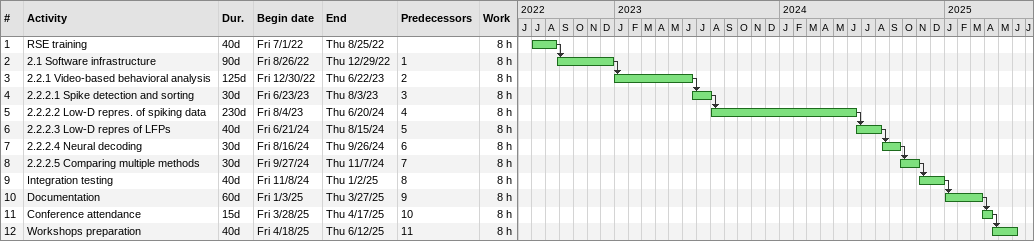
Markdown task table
| ID | Task | Duration | Start | Finish | Predecessors | Work (h) |
|---|---|---|---|---|---|---|
| 1 | RSE training | 40d | 2022-07-01 | 2022-08-25 |  | 8 |
| 2 | 2.1 Software infrastructure | 90d | 2022-08-26 | 2022-12-29 | 1 | 8 |
| 3 | 2.2.1 Video-based behavioral analysis | 125d | 2022-12-30 | 2023-06-22 | 2 | 8 |
| 4 | 2.2.2.1 Spike detection and sorting | 30d | 2023-06-23 | 2023-08-03 | 3 | 8 |
| 5 | 2.2.2.2 Low-D repres. of spiking data | 230d | 2023-08-04 | 2024-06-20 | 4 | 8 |
| 6 | 2.2.2.3 Low-D repres of LFPs | 40d | 2024-06-21 | 2024-08-15 | 5 | 8 |
| 7 | 2.2.2.4 Neural decoding | 30d | 2024-08-16 | 2024-09-26 | 6 | 8 |
| 8 | 2.2.2.5 Comparing multiple methods | 30d | 2024-09-27 | 2024-11-07 | 7 | 8 |
| 9 | Integration testing | 40d | 2024-11-08 | 2025-01-02 | 8 | 8 |
| 10 | Documentation | 60d | 2025-01-03 | 2025-03-27 | 9 | 8 |
| 11 | Conference attendance | 15d | 2025-03-28 | 2025-04-17 | 10 | 8 |
| 12 | Workshops preparation | 40d | 2025-04-18 | 2025-06-12 | 11 | 8 |
